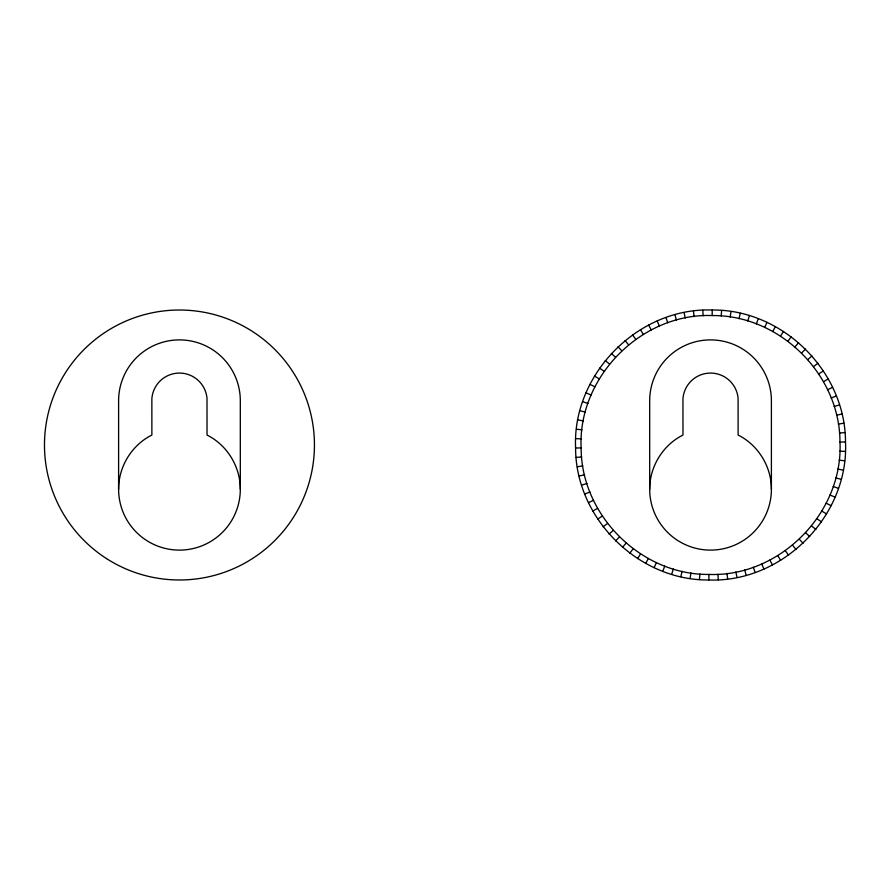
<?xml version="1.0" encoding="UTF-8"?>
<svg xmlns="http://www.w3.org/2000/svg" width="890" height="890" viewBox="0 0 890 890"><rect width="100%" height="100%" fill="white"/><g stroke="black" fill="none" stroke-linecap="round" stroke-linejoin="round"><path stroke-width="1.33" d="M575.596 448.026C572.036 374.223 638.397 307.195 712.234 310.02C782.666 309.275 845.544 371.531 845.5 441.974C849.06 515.777 782.699 582.805 708.863 579.98C638.43 580.725 575.552 518.47 575.596 448.026L581.125 447.904C577.71 377.126 641.356 312.846 712.156 315.561C779.707 314.838 840.004 374.545 839.971 442.096C843.386 512.874 779.74 577.154 708.93 574.439C641.39 575.163 581.081 515.455 581.125 447.904M708.863 579.98L708.93 574.439M712.156 315.561L712.234 310.02M118.604 489.367C118.415 466.916 131.72 445.011 151.879 435.065L151.856 398.82A27.657 27.657 0 0 1 179.202 373.077A27.657 27.657 0 0 1 207.003 398.32L207.025 435.054C227.117 444.989 240.411 466.772 240.311 489.155A60.854 60.854 0 0 1 179.558 550.109A60.854 60.854 0 0 1 118.604 489.367L118.604 400.845A60.854 60.854 0 0 1 179.346 339.891A60.854 60.854 0 0 1 240.311 400.634L240.311 489.155M649.689 489.367C649.511 466.916 662.816 445.011 682.975 435.065L682.953 398.82A27.657 27.657 0 0 1 710.298 373.077A27.657 27.657 0 0 1 738.099 398.32L738.122 435.054C758.213 444.989 771.508 466.772 771.396 489.155A60.854 60.854 0 0 1 710.654 550.109A60.854 60.854 0 0 1 649.689 489.367L649.689 400.845A60.854 60.854 0 0 1 710.443 339.891A60.854 60.854 0 0 1 771.396 400.634L771.396 489.155M699.451 579.535L699.907 574.017M721.189 315.983L721.645 310.465M690.095 578.433L690.94 572.96M730.156 317.04L731.002 311.567M680.839 576.676L682.063 571.28M739.034 318.72L740.258 313.325M671.727 574.284L673.318 568.977M747.778 321.023L749.369 315.716M662.805 571.258L664.763 566.085M756.333 323.916L758.291 318.742M654.117 567.62L656.431 562.591M764.666 327.409L766.98 322.38M645.695 563.392L648.354 558.531M772.743 331.469L775.401 326.608M637.596 558.575L640.589 553.914M780.508 336.086L783.5 331.425M629.853 553.213L633.157 548.774M787.939 341.226L791.243 336.787M622.499 547.317L626.104 543.123M794.981 346.878L798.597 342.683M615.58 540.931L619.473 536.993M801.623 353.007L805.517 349.069M609.116 534.067L613.277 530.418M807.82 359.582L811.98 355.933M603.153 526.769L607.558 523.42M813.538 366.58L817.943 363.231M597.702 519.081L602.33 516.044M818.756 373.956L823.384 370.919M592.818 511.027L597.646 508.324M823.45 381.676L828.279 378.973M588.49 502.661L593.497 500.291M827.6 389.709L832.595 387.339M584.774 494.006L589.925 491.992M831.171 398.008L836.322 395.994M581.66 485.106L586.944 483.47M834.153 406.53L839.437 404.894M579.179 476.017L584.563 474.748M836.533 415.252L841.918 413.984M577.332 466.783L582.794 465.893M838.302 424.107L843.765 423.217M576.13 457.438L581.648 456.926M839.448 433.074L844.955 432.562M839.971 442.096L845.5 441.974M575.708 438.603L581.237 438.87M839.848 451.13L845.378 451.397M576.486 429.214L581.982 429.87M839.114 460.13L844.61 460.786M577.91 419.902L583.351 420.937M837.746 469.063L843.186 470.098M579.991 410.713L585.342 412.126M835.755 477.874L841.106 479.287M582.694 401.69L587.945 403.47M833.151 486.53L838.402 488.31M586.032 392.879L591.138 395.015M829.958 494.985L835.065 497.121M589.97 384.324L594.909 386.805M826.176 503.195L831.127 505.676M594.498 376.058L599.259 378.884M821.837 511.116L826.599 513.942M599.593 368.126L604.143 371.286M816.953 518.714L821.503 521.874M605.222 360.572L609.539 364.032M811.558 525.968L815.874 529.428M611.363 353.43L615.435 357.19M805.661 532.81L809.733 536.57M617.994 346.733L621.787 350.771M799.309 539.229L803.103 543.267M625.069 340.525L628.585 344.808M792.512 545.192L796.016 549.475M632.567 334.818L635.772 339.335M785.325 550.665L788.529 555.182M640.444 329.645L643.325 334.373M777.771 555.627L780.652 560.355M648.665 325.039L651.202 329.956M769.894 560.044L772.431 564.961M657.187 321.012L659.368 326.096M761.718 563.904L763.909 568.988M665.965 317.585L667.789 322.814M753.307 567.186L755.132 572.415M674.965 314.793L676.422 320.133M744.674 569.867L746.131 575.207M684.132 312.624L685.211 318.053M735.885 571.947L736.965 577.376M693.432 311.099L694.133 316.595M726.963 573.405L727.664 578.901M702.811 310.232L703.122 315.761M717.963 574.239L718.286 579.768M106.5 558.575A134.991 134.991 0 0 0 314.292 451.397A134.991 134.991 0 0 0 117.569 325.039A134.991 134.991 0 0 0 106.5 558.575"/></g></svg>
